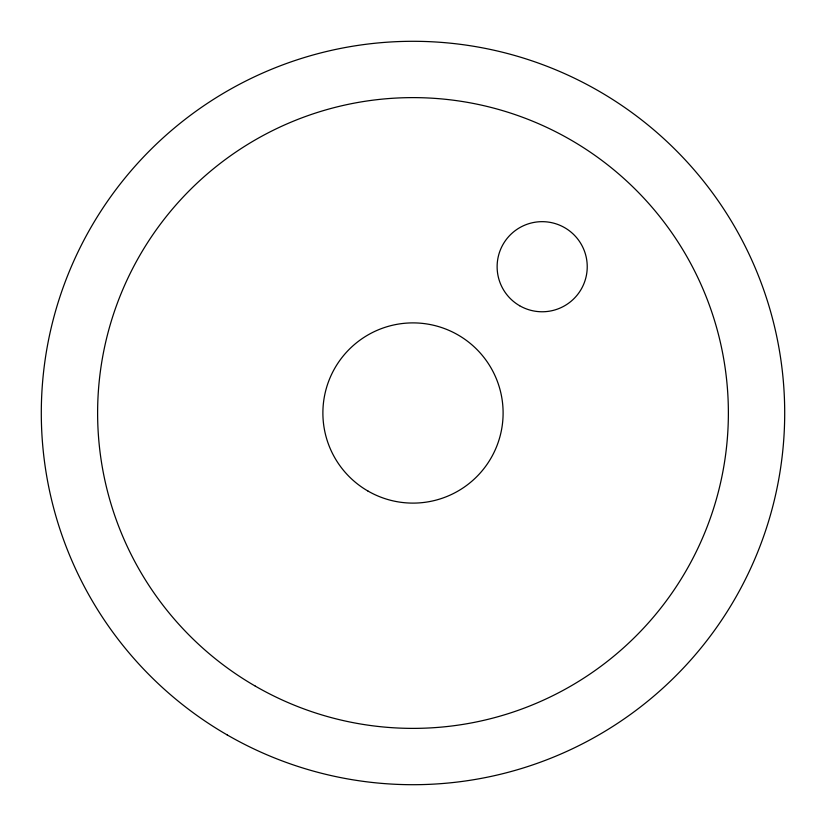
<?xml version="1.0" encoding="UTF-8"?>
<svg xmlns="http://www.w3.org/2000/svg" width="826" height="826" viewBox="0 0 826 826"><rect width="100%" height="100%" fill="white"/><g stroke="black" fill="none" stroke-linecap="round" stroke-linejoin="round"><path stroke-width="1.24" d="M227.15 734.903A371.7 371.7 0 0 0 784.7 413A371.7 371.7 0 0 0 227.15 91.097A371.7 371.7 0 0 0 227.15 734.903M255.306 686.127A315.377 315.377 0 0 0 728.377 413A315.377 315.377 0 0 0 255.306 139.873A315.377 315.377 0 0 0 255.306 686.127M519.647 305.734A45.058 45.058 0 0 0 587.234 266.715A45.058 45.058 0 0 0 519.647 227.697A45.058 45.058 0 0 0 519.647 305.734M367.942 491.036A90.106 90.106 0 0 0 503.106 413A90.106 90.106 0 0 0 367.942 334.964A90.106 90.106 0 0 0 367.942 491.036"/></g></svg>
